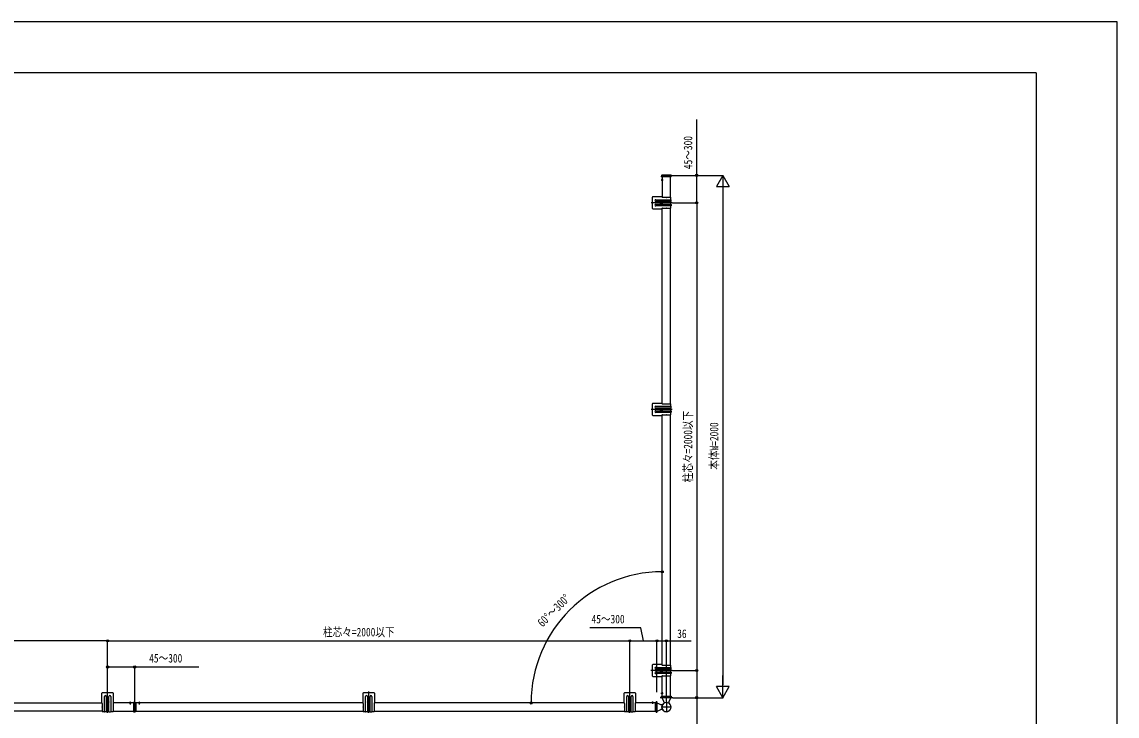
# Model space of a CAD drawing. Units: millimetres, scale not verified. Extents: x -4205 to 4205, y -2970 to 2970.
# Drawn here: x 11 to 4205, y 312 to 2970 of the extents above; entities that cross this region are included whole.
import ezdxf
from ezdxf.enums import TextEntityAlignment as Align

# ---------------------------------------------------------------- set-up
doc = ezdxf.new("R2010")
doc.units = ezdxf.units.MM
doc.header["$LTSCALE"] = 16
for name, color, linetype in [('0-4_YKK_A1', 4, 'Continuous'), ('0-5_YKK_D', 6, 'Continuous'), ('0-6_YKK_ZWAK', 7, 'Continuous')]:
    doc.layers.add(name, color=color, linetype=linetype)
doc.styles.add('ＭＳ ゴシック', font='')
doc.styles.get('ＭＳ ゴシック').set_extended_font_data('MS Gothic')

msp = doc.modelspace()

# ---------------------------------------------------------------- linework, layer by layer
at = {"layer": '0-4_YKK_A1'}
for p, q in [((2459.46, 2364.79), (2466.03, 2364.79)), ((2498.07, 2382.29), (2459.74, 2382.29)), ((2460.57, 2376.61), (2460.98, 2383.35)), ((2461.55, 2376.29), (2460.87, 2376.29)), ((2460.99, 2366.84), (2462.81, 2365.93)), ((2460.99, 2362.74), (2462.81, 2363.64)), ((2496.05, 2376.29), (2461.55, 2376.29)), ((2461.98, 2384.29), (2495.62, 2384.29)), ((2463.42, 2364.79), (2462.81, 2365.93)), ((2463.42, 2364.79), (2462.81, 2363.64)), ((2462.96, 2376.29), (2462.96, 2298.29)), ((2462.96, 2361.19), (2462.96, 2368.38)), ((2494.96, 2298.29), (2494.96, 2376.29)), ((2496.73, 2376.29), (2496.05, 2376.29)), ((2497.03, 2376.61), (2496.62, 2383.35)), ((2501.16, 2277.29), (2420.26, 2277.29)), ((2424.96, 2297.79), (2424.96, 2256.79)), ((2460.96, 2300.29), (2427.46, 2300.29)), ((2438.76, 2289.29), (2496.46, 2289.29)), ((2496.46, 2282.29), (2438.76, 2282.29)), ((2438.76, 2272.29), (2496.46, 2272.29)), ((2496.46, 2265.29), (2438.76, 2265.29)), ((2459.34, 2276.04), (2459.34, 2275.21)), ((2459.76, 2283.54), (2459.76, 2271.04)), ((2459.76, 2281.54), (2459.76, 2273.04)), ((2460.17, 2278.53), (2460.17, 2279.36)), ((2460.96, 2300.29), (2462.96, 2298.29)), ((2462.96, 2298.29), (2463.24, 2298.29)), ((2464.67, 2298.29), (2478.24, 2298.29)), ((2479.67, 2298.29), (2496.46, 2298.29)), ((2496.46, 2289.29), (2496.46, 2298.29)), ((2496.46, 2272.29), (2496.46, 2282.29)), ((2496.46, 2256.29), (2496.46, 2265.29)), ((2497.46, 2283.29), (2497.46, 2288.29)), ((2497.46, 2271.29), (2497.46, 2266.29)), ((2427.46, 2254.29), (2460.96, 2254.29)), ((2462.96, 2256.29), (2460.96, 2254.29)), ((2462.96, 1507.29), (2462.96, 2256.29)), ((2462.96, 2256.29), (2463.24, 2256.29)), ((2464.67, 2256.29), (2478.24, 2256.29)), ((2479.67, 2256.29), (2496.46, 2256.29)), ((2494.96, 1507.29), (2494.96, 2256.29)), ((2501.16, 1486.29), (2420.26, 1486.29)), ((2424.96, 1506.79), (2424.96, 1465.79)), ((2460.96, 1509.29), (2427.46, 1509.29)), ((2438.76, 1498.29), (2496.46, 1498.29)), ((2496.46, 1491.29), (2438.76, 1491.29)), ((2438.76, 1481.29), (2496.46, 1481.29)), ((2496.46, 1474.29), (2438.76, 1474.29)), ((2459.34, 1487.53), (2459.34, 1488.36)), ((2459.76, 1480.04), (2459.76, 1492.54)), ((2459.76, 1490.54), (2459.76, 1482.04)), ((2460.17, 1485.04), (2460.17, 1484.21)), ((2460.96, 1509.29), (2462.96, 1507.29)), ((2462.96, 1507.29), (2463.24, 1507.29)), ((2464.67, 1507.29), (2478.24, 1507.29)), ((2479.67, 1507.29), (2496.46, 1507.29)), ((2496.46, 1498.29), (2496.46, 1507.29)), ((2496.46, 1481.29), (2496.46, 1491.29)), ((2496.46, 1465.29), (2496.46, 1474.29)), ((2497.46, 1492.29), (2497.46, 1497.29)), ((2497.46, 1480.29), (2497.46, 1475.29)), ((2427.46, 1463.29), (2460.96, 1463.29)), ((2462.96, 1465.29), (2460.96, 1463.29)), ((2462.96, 507.29), (2462.96, 1465.29)), ((2462.96, 1465.29), (2463.24, 1465.29)), ((2464.67, 1465.29), (2478.24, 1465.29)), ((2479.67, 1465.29), (2496.46, 1465.29)), ((2494.96, 507.29), (2494.96, 1465.29)), ((2424.96, 506.79), (2424.96, 465.79)), ((2460.96, 509.29), (2427.46, 509.29)), ((2460.96, 509.29), (2462.96, 507.29)), ((2462.96, 507.29), (2463.24, 507.29)), ((2464.67, 507.29), (2478.24, 507.29)), ((2479.67, 507.29), (2496.46, 507.29)), ((2496.46, 498.29), (2496.46, 507.29)), ((2500.48, 486.29), (2419.31, 486.29)), ((2501.16, 486.29), (2420.26, 486.29)), ((2427.46, 463.29), (2460.96, 463.29)), ((2438.76, 498.29), (2496.46, 498.29)), ((2496.46, 491.29), (2438.76, 491.29)), ((2438.76, 481.29), (2496.46, 481.29)), ((2496.46, 474.29), (2438.76, 474.29)), ((2459.34, 487.53), (2459.34, 488.36)), ((2459.76, 480.04), (2459.76, 492.54)), ((2459.76, 490.54), (2459.76, 482.04)), ((2460.17, 485.04), (2460.17, 484.21)), ((2462.96, 465.29), (2460.96, 463.29)), ((2462.96, 388.29), (2462.96, 465.29)), ((2462.96, 465.29), (2463.24, 465.29)), ((2464.67, 465.29), (2478.24, 465.29)), ((2479.67, 465.29), (2496.46, 465.29)), ((2494.96, 388.29), (2494.96, 465.29)), ((2496.46, 481.29), (2496.46, 491.29)), ((2496.46, 465.29), (2496.46, 474.29)), ((2497.46, 492.29), (2497.46, 497.29)), ((2497.46, 480.29), (2497.46, 475.29)), ((315.96, 397.79), (315.96, 364.29)), ((359.46, 400.29), (318.46, 400.29)), ((326.96, 328.79), (326.96, 386.49)), ((333.96, 386.49), (333.96, 328.79)), ((338.96, 324.77), (338.96, 405.93)), ((338.96, 324.09), (338.96, 404.99)), ((343.96, 328.79), (343.96, 386.49)), ((350.96, 386.49), (350.96, 328.79)), ((361.96, 364.29), (361.96, 397.79)), ((1315.96, 397.79), (1315.96, 364.29)), ((1359.46, 400.29), (1318.46, 400.29)), ((1326.96, 328.79), (1326.96, 386.49)), ((1333.96, 386.49), (1333.96, 328.79)), ((1338.96, 324.77), (1338.96, 405.93)), ((1338.96, 324.09), (1338.96, 404.99)), ((1343.96, 328.79), (1343.96, 386.49)), ((1350.96, 386.49), (1350.96, 328.79)), ((1361.96, 364.29), (1361.96, 397.79)), ((2315.96, 397.79), (2315.96, 364.29)), ((2359.46, 400.29), (2318.46, 400.29)), ((2326.96, 328.79), (2326.96, 386.49)), ((2333.96, 386.49), (2333.96, 328.79)), ((2338.96, 324.77), (2338.96, 405.93)), ((2338.96, 324.09), (2338.96, 404.99)), ((2343.96, 328.79), (2343.96, 386.49)), ((2350.96, 386.49), (2350.96, 328.79)), ((2361.96, 364.29), (2361.96, 397.79)), ((2503.12, 382.29), (2454.79, 382.29)), ((2457.96, 399.29), (2466.71, 399.29)), ((2459.46, 399.29), (2466.03, 399.29)), ((2460.71, 382.59), (2460.76, 387.99)), ((2460.71, 382.75), (2460.71, 382.29)), ((2461.01, 382.29), (2460.71, 382.29)), ((2460.99, 401.34), (2462.81, 400.43)), ((2460.99, 401.34), (2462.81, 400.43)), ((2460.99, 397.24), (2462.81, 398.14)), ((2460.99, 397.24), (2462.81, 398.14)), ((2461.71, 382.29), (2461.01, 382.29)), ((2461.06, 388.29), (2461.76, 388.29)), ((2496.21, 382.29), (2461.71, 382.29)), ((2461.76, 388.29), (2496.16, 388.29)), ((2469.27, 367.07), (2462.17, 382.29)), ((2463.42, 399.29), (2462.81, 400.43)), ((2463.42, 399.29), (2462.81, 400.43)), ((2463.42, 399.29), (2462.81, 398.14)), ((2463.42, 399.29), (2462.81, 398.14)), ((2462.96, 402.88), (2462.96, 395.69)), ((2462.96, 402.88), (2462.96, 395.69)), ((2495.74, 382.29), (2488.65, 367.07)), ((2496.16, 388.29), (2496.86, 388.29)), ((2496.91, 382.29), (2496.21, 382.29)), ((2496.91, 382.29), (2497.21, 382.29)), ((2497.16, 387.99), (2497.21, 382.59)), ((2497.2, 382.75), (2497.21, 382.29)), ((-640.04, 362.29), (317.96, 362.29)), ((317.96, 362.29), (315.96, 364.29)), ((317.96, 362.29), (317.96, 362)), ((317.96, 360.57), (317.96, 347)), ((317.96, 345.57), (317.96, 328.79)), ((332.71, 365.49), (345.21, 365.49)), ((343.21, 365.49), (334.71, 365.49)), ((337.72, 365.07), (336.89, 365.07)), ((340.21, 365.9), (341.04, 365.9)), ((361.96, 364.29), (359.96, 362.29)), ((438.46, 362.29), (359.96, 362.29)), ((359.96, 362.29), (359.96, 362)), ((359.96, 360.57), (359.96, 347)), ((359.96, 345.57), (359.96, 328.79)), ((421.86, 362.29), (429.05, 362.29)), ((423.41, 364.25), (424.31, 362.44)), ((425.46, 361.83), (424.31, 362.44)), ((425.46, 365.79), (425.46, 356.63)), ((425.46, 361.83), (426.6, 362.44)), ((427.51, 364.25), (426.6, 362.44)), ((438.46, 364.23), (438.46, 363.43)), ((442.96, 364.7), (438.65, 364.43)), ((442.96, 363.7), (442.96, 329.19)), ((1317.96, 362.29), (447.46, 362.29)), ((456.86, 362.29), (464.05, 362.29)), ((458.41, 364.25), (459.31, 362.44)), ((460.46, 361.83), (459.31, 362.44)), ((460.46, 365.79), (460.46, 356.63)), ((460.46, 361.83), (461.6, 362.44)), ((462.51, 364.25), (461.6, 362.44)), ((1317.96, 362.29), (1315.96, 364.29)), ((1317.96, 362.29), (1317.96, 362)), ((1317.96, 360.57), (1317.96, 347)), ((1317.96, 345.57), (1317.96, 328.79)), ((1332.71, 365.49), (1345.21, 365.49)), ((1343.21, 365.49), (1334.71, 365.49)), ((1337.72, 365.07), (1336.89, 365.07)), ((1340.21, 365.9), (1341.04, 365.9)), ((1361.96, 364.29), (1359.96, 362.29)), ((2317.96, 362.29), (1359.96, 362.29)), ((1359.96, 362.29), (1359.96, 362)), ((1359.96, 360.57), (1359.96, 347)), ((1359.96, 345.57), (1359.96, 328.79)), ((2317.96, 362.29), (2315.96, 364.29)), ((2317.96, 362.29), (2317.96, 362)), ((2317.96, 360.57), (2317.96, 347)), ((2317.96, 345.57), (2317.96, 328.79)), ((2332.71, 365.49), (2345.21, 365.49)), ((2343.21, 365.49), (2334.71, 365.49)), ((2337.71, 365.07), (2336.88, 365.07)), ((2340.2, 365.9), (2341.03, 365.9)), ((2361.96, 364.29), (2359.96, 362.29)), ((2436.96, 362.29), (2359.96, 362.29)), ((2359.96, 362.29), (2359.96, 362)), ((2359.96, 360.57), (2359.96, 347)), ((2359.96, 345.57), (2359.96, 328.79)), ((2429.55, 362.29), (2422.36, 362.29)), ((2423.91, 364.25), (2424.81, 362.44)), ((2425.96, 361.83), (2424.81, 362.44)), ((2425.96, 367.29), (2425.96, 358.54)), ((2425.96, 361.83), (2427.1, 362.44)), ((2428.01, 364.25), (2427.1, 362.44)), ((2436.96, 363.49), (2436.96, 364.19)), ((2436.96, 329.09), (2436.96, 363.49)), ((2437.26, 364.49), (2442.66, 364.53)), ((2442.96, 323.72), (2442.96, 369.47)), ((2442.96, 364.23), (2442.96, 363.53)), ((2442.96, 363.53), (2442.96, 329.04)), ((2442.96, 363.07), (2462.37, 354.02)), ((2462.37, 338.55), (2442.96, 329.5)), ((2498.66, 346.29), (2459.26, 346.29)), ((2467.66, 359.91), (2468.72, 361.05)), ((2478.96, 365.99), (2478.96, 326.59)), ((2489.2, 361.05), (2490.26, 359.91)), ((2492.58, 357.59), (2492.37, 357.41)), ((2492.75, 357.38), (2492.58, 357.59)), ((317.96, 330.29), (-640.04, 330.29)), ((317.96, 328.79), (326.96, 328.79)), ((332.96, 327.79), (327.96, 327.79)), ((333.96, 328.79), (343.96, 328.79)), ((344.96, 327.79), (349.96, 327.79)), ((350.96, 328.79), (359.96, 328.79)), ((359.96, 330.29), (438.46, 330.29)), ((438.65, 328.46), (442.96, 328.2)), ((442.96, 328.2), (442.96, 329.19)), ((447.27, 328.46), (442.96, 328.2)), ((447.46, 330.29), (1317.96, 330.29)), ((447.46, 329.46), (447.46, 328.66)), ((1317.96, 328.79), (1326.96, 328.79)), ((1332.96, 327.79), (1327.96, 327.79)), ((1333.96, 328.79), (1343.96, 328.79)), ((1344.96, 327.79), (1349.96, 327.79)), ((1350.96, 328.79), (1359.96, 328.79)), ((1359.96, 330.29), (2317.96, 330.29)), ((2317.96, 328.79), (2326.96, 328.79)), ((2332.96, 327.79), (2327.96, 327.79)), ((2333.96, 328.79), (2343.96, 328.79)), ((2344.96, 327.79), (2349.96, 327.79)), ((2350.96, 328.79), (2359.96, 328.79)), ((2359.96, 330.29), (2436.96, 330.29)), ((2436.96, 328.39), (2436.96, 329.09)), ((2442.66, 328.04), (2437.26, 328.09)), ((2442.96, 329.04), (2442.96, 328.34)), ((2492.58, 334.99), (2492.37, 335.16)), ((2492.58, 334.99), (2492.78, 335.23))]:
    msp.add_line(p, q, dxfattribs=at)
for points in [[(2458.51, 2277.7), (2457.68, 2277.7), (2457.68, 2276.87), (2458.51, 2276.87)], [(2460.17, 2279.36), (2459.34, 2279.36), (2459.34, 2278.53)], [(2459.34, 2275.21), (2460.17, 2275.21), (2460.17, 2276.04)], [(2461, 2276.87), (2461.83, 2276.87), (2461.83, 2277.7), (2461, 2277.7)], [(2458.51, 1485.87), (2457.68, 1485.87), (2457.68, 1486.7), (2458.51, 1486.7)], [(2459.34, 1488.36), (2460.17, 1488.36), (2460.17, 1487.53)], [(2460.17, 1484.21), (2459.34, 1484.21), (2459.34, 1485.04)], [(2461, 1486.7), (2461.83, 1486.7), (2461.83, 1485.87), (2461, 1485.87)], [(2458.51, 485.87), (2457.68, 485.87), (2457.68, 486.7), (2458.51, 486.7)], [(2459.34, 488.36), (2460.17, 488.36), (2460.17, 487.53)], [(2460.17, 484.21), (2459.34, 484.21), (2459.34, 485.04)], [(2461, 486.7), (2461.83, 486.7), (2461.83, 485.87), (2461, 485.87)], [(336.89, 365.07), (336.89, 365.9), (337.72, 365.9)], [(338.55, 366.73), (338.55, 367.56), (339.38, 367.56), (339.38, 366.73)], [(339.38, 364.24), (339.38, 363.41), (338.55, 363.41), (338.55, 364.24)], [(341.04, 365.9), (341.04, 365.07), (340.21, 365.07)], [(438.46, 363.43), (438.46, 329.46), (438.46, 328.66)], [(442.96, 363.7), (442.96, 364.7), (447.27, 364.43)], [(447.46, 364.23), (447.46, 363.43), (447.46, 329.46)], [(1336.89, 365.07), (1336.89, 365.9), (1337.72, 365.9)], [(1338.55, 366.73), (1338.55, 367.56), (1339.38, 367.56), (1339.38, 366.73)], [(1339.38, 364.24), (1339.38, 363.41), (1338.55, 363.41), (1338.55, 364.24)], [(1341.04, 365.9), (1341.04, 365.07), (1340.21, 365.07)], [(2336.88, 365.07), (2336.88, 365.9), (2337.71, 365.9)], [(2338.54, 366.73), (2338.54, 367.56), (2339.37, 367.56), (2339.37, 366.73)], [(2339.37, 364.24), (2339.37, 363.41), (2338.54, 363.41), (2338.54, 364.24)], [(2341.03, 365.9), (2341.03, 365.07), (2340.2, 365.07)], [(2493.57, 356.3), (2493.54, 356.32), (2492.37, 357.41)], [(2492.37, 335.16), (2493.54, 336.26), (2493.57, 336.28)], [(2493.58, 356.26), (2493.57, 356.27), (2493.57, 356.28), (2493.57, 356.29), (2493.57, 356.3), (2493.57, 356.3), (2493.57, 356.3)], [(2493.57, 336.28), (2493.57, 336.28), (2493.57, 336.28), (2493.57, 336.29), (2493.58, 336.32)]]:
    msp.add_lwpolyline(points, dxfattribs=at)
for centre in [(2459.76, 2277.29), (2459.76, 1486.29), (2459.76, 486.29), (338.96, 365.49), (1338.96, 365.49), (2338.96, 365.49)]:
    msp.add_circle(centre, 4.25, dxfattribs=at)
for centre, radius, start, end in [((2464.66, 2364.79), 4.2, 117.28096, 242.71904), ((2460.87, 2376.59), 0.3, 176.5, 270), ((2461.98, 2383.29), 1, 90, 176.5), ((2462.8, 2368.38), 0.154, 0, 117.28096), ((2462.8, 2361.19), 0.154, 242.71904, 0), ((2495.62, 2383.29), 1, 3.5, 90), ((2496.73, 2376.59), 0.3, 270, 3.5), ((2427.46, 2297.79), 2.5, 90, 180), ((2438.76, 2285.79), 3.5, 90, 270), ((2438.76, 2268.79), 3.5, 90, 270), ((2458.51, 2278.53), 0.83, 270, 0), ((2458.51, 2276.04), 0.83, 0, 90), ((2461, 2278.53), 0.83, 180, 270), ((2461, 2276.04), 0.83, 90, 180), ((2463.96, 2298.99), 1, 224.427, 315.573), ((2478.96, 2298.99), 1, 224.427, 315.573), ((2496.46, 2288.29), 1, 0, 90), ((2496.46, 2283.29), 1, 270, 0), ((2496.46, 2271.29), 1, 0, 90), ((2496.46, 2266.29), 1, 270, 0), ((2427.46, 2256.79), 2.5, 180, 270), ((2463.96, 2255.59), 1, 44.427, 135.573), ((2478.96, 2255.59), 1, 44.427, 135.573), ((2427.46, 1506.79), 2.5, 90, 180), ((2438.76, 1494.79), 3.5, 90, 270), ((2438.76, 1477.79), 3.5, 90, 270), ((2458.51, 1487.53), 0.83, 270, 0), ((2458.51, 1485.04), 0.83, 0, 90), ((2461, 1487.53), 0.83, 180, 270), ((2461, 1485.04), 0.83, 90, 180), ((2463.96, 1507.99), 1, 224.427, 315.573), ((2478.96, 1507.99), 1, 224.427, 315.573), ((2496.46, 1497.29), 1, 0, 90), ((2496.46, 1492.29), 1, 270, 0), ((2496.46, 1480.29), 1, 0, 90), ((2496.46, 1475.29), 1, 270, 0), ((2427.46, 1465.79), 2.5, 180, 270), ((2463.96, 1464.59), 1, 44.427, 135.573), ((2478.96, 1464.59), 1, 44.427, 135.573), ((2427.46, 506.79), 2.5, 90, 180), ((2463.96, 507.99), 1, 224.427, 315.573), ((2478.96, 507.99), 1, 224.427, 315.573), ((2427.46, 465.79), 2.5, 180, 270), ((2438.76, 494.79), 3.5, 90, 270), ((2438.76, 477.79), 3.5, 90, 270), ((2458.51, 487.53), 0.83, 270, 0), ((2458.51, 485.04), 0.83, 0, 90), ((2461, 487.53), 0.83, 180, 270), ((2461, 485.04), 0.83, 90, 180), ((2463.96, 464.59), 1, 44.427, 135.573), ((2478.96, 464.59), 1, 44.427, 135.573), ((2496.46, 497.29), 1, 0, 90), ((2496.46, 492.29), 1, 270, 0), ((2496.46, 480.29), 1, 0, 90), ((2496.46, 475.29), 1, 270, 0), ((318.46, 397.79), 2.5, 90, 180), ((330.46, 386.49), 3.5, 0, 180), ((347.46, 386.49), 3.5, 0, 180), ((359.46, 397.79), 2.5, 0, 90), ((1318.46, 397.79), 2.5, 90, 180), ((1330.46, 386.49), 3.5, 0, 180), ((1347.46, 386.49), 3.5, 0, 180), ((1359.46, 397.79), 2.5, 0, 90), ((2318.46, 397.79), 2.5, 90, 180), ((2330.46, 386.49), 3.5, 0, 180), ((2347.46, 386.49), 3.5, 0, 180), ((2359.46, 397.79), 2.5, 0, 90), ((2464.66, 399.29), 4.2, 117.28096, 242.71904), ((2464.66, 399.29), 4.2, 117.28096, 242.71904), ((2461.01, 382.59), 0.3, 179.5, 270), ((2461.06, 387.99), 0.3, 90, 179.5), ((2462.8, 402.88), 0.154, 0, 117.28096), ((2462.8, 402.88), 0.154, 0, 117.28096), ((2462.8, 395.69), 0.154, 242.71904, 0), ((2462.8, 395.69), 0.154, 242.71904, 0), ((2496.86, 387.99), 0.3, 0.5, 90), ((2496.91, 382.59), 0.3, 270, 0.5), ((317.26, 361.29), 1, 314.427, 45.573), ((317.26, 346.29), 1, 314.427, 45.573), ((337.72, 366.73), 0.83, 270, 0), ((337.72, 364.24), 0.83, 0, 90), ((340.21, 366.73), 0.83, 180, 270), ((340.21, 364.24), 0.83, 90, 180), ((360.66, 361.29), 1, 134.427, 225.573), ((360.66, 346.29), 1, 134.427, 225.573), ((421.86, 362.44), 0.154, 152.71904, 270), ((425.46, 360.59), 4.2, 27.28096, 152.71904), ((429.05, 362.44), 0.154, 270, 27.28096), ((438.66, 364.23), 0.2, 93.5, 180), ((447.26, 364.23), 0.2, 0, 86.5), ((456.86, 362.44), 0.154, 152.71904, 270), ((460.46, 360.59), 4.2, 27.28096, 152.71904), ((464.05, 362.44), 0.154, 270, 27.28096), ((1317.26, 361.29), 1, 314.427, 45.573), ((1317.26, 346.29), 1, 314.427, 45.573), ((1337.72, 366.73), 0.83, 270, 0), ((1337.72, 364.24), 0.83, 0, 90), ((1340.21, 366.73), 0.83, 180, 270), ((1340.21, 364.24), 0.83, 90, 180), ((1360.66, 361.29), 1, 134.427, 225.573), ((1360.66, 346.29), 1, 134.427, 225.573), ((2317.26, 361.29), 1, 314.427, 45.573), ((2317.26, 346.29), 1, 314.427, 45.573), ((2337.71, 366.73), 0.83, 270, 0), ((2337.71, 364.24), 0.83, 0, 90), ((2340.2, 366.73), 0.83, 180, 270), ((2340.2, 364.24), 0.83, 90, 180), ((2360.66, 361.29), 1, 134.427, 225.573), ((2360.66, 346.29), 1, 134.427, 225.573), ((2422.36, 362.44), 0.154, 152.71904, 270), ((2425.96, 360.59), 4.2, 27.28096, 152.71904), ((2429.55, 362.44), 0.154, 270, 27.28096), ((2437.26, 364.19), 0.3, 90.5, 180), ((2442.66, 364.23), 0.3, 0, 90.5), ((2460.71, 361.42), 6, 245, 320.33515), ((2460.71, 331.16), 6, 39.66485, 115), ((2478.96, 346.29), 18, 155.93932, 204.06068), ((2478.96, 346.29), 17.7, 129.66485, 50.33515), ((2478.96, 346.29), 17.43, 39.66485, 320.33515), ((2462.25, 353.75), 0.3, 335.93932, 65), ((2462.25, 338.83), 0.3, 295, 24.06068), ((2463.83, 364.53), 6, 324.57174, 25), ((2494.09, 364.53), 6, 155, 215.42826), ((2490.99, 358.24), 3.23, 323.10536, 327.9839), ((2490.99, 334.34), 3.23, 32.0161, 36.89464), ((2478.96, 346.29), 17.7, 325.71084, 34.28916), ((327.96, 328.79), 1, 180, 270), ((332.96, 328.79), 1, 270, 0), ((344.96, 328.79), 1, 180, 270), ((349.96, 328.79), 1, 270, 0), ((438.66, 328.66), 0.2, 180, 266.5), ((447.26, 328.66), 0.2, 273.5, 0), ((1327.96, 328.79), 1, 180, 270), ((1332.96, 328.79), 1, 270, 0), ((1344.96, 328.79), 1, 180, 270), ((1349.96, 328.79), 1, 270, 0), ((2327.96, 328.79), 1, 180, 270), ((2332.96, 328.79), 1, 270, 0), ((2344.96, 328.79), 1, 180, 270), ((2349.96, 328.79), 1, 270, 0), ((2437.26, 328.39), 0.3, 180, 269.5), ((2442.66, 328.34), 0.3, 269.5, 0)]:
    msp.add_arc(centre, radius, start, end, dxfattribs=at)
at = {"layer": '0-5_YKK_D'}
for p, q in [((2499.07, 2382.29), (2595.96, 2382.29)), ((2499.07, 2382.29), (2695.96, 2382.29)), ((2694.96, 2382.29), (2670.46, 2339.85)), ((2694.96, 2382.29), (2719.46, 2339.85)), ((2694.96, 2382.29), (2694.96, 2297.42)), ((2670.46, 2339.85), (2719.46, 2339.85)), ((2694.96, 2333.29), (2694.96, 431.29)), ((2502.16, 2277.29), (2595.96, 2277.29)), ((2502.16, 2277.29), (2595.96, 2277.29)), ((2594.96, 2277.29), (2594.96, 486.29)), ((338.96, 599.99), (-1452.04, 599.99)), ((338.96, 406.93), (338.96, 600.99)), ((338.96, 406.93), (338.96, 600.99)), ((338.96, 599.99), (2338.96, 599.99)), ((2338.96, 403), (2338.96, 600.99)), ((2338.96, 403), (2338.96, 600.99)), ((2338.96, 599.99), (2442.96, 599.99)), ((2442.96, 403), (2442.96, 600.99)), ((2442.96, 403), (2442.96, 600.99)), ((2478.96, 366.99), (2478.96, 600.99)), ((338.96, 406.93), (338.96, 500.99)), ((442.96, 363.89), (442.96, 500.99)), ((2502.16, 486.29), (2595.96, 486.29)), ((2502.16, 486.29), (2595.96, 486.29)), ((2694.96, 382.29), (2694.96, 467.16)), ((2694.96, 382.29), (2670.46, 424.72)), ((2719.46, 424.72), (2670.46, 424.72)), ((2694.96, 382.29), (2719.46, 424.72)), ((2504.12, 382.29), (2595.96, 382.29)), ((2504.12, 382.29), (2695.96, 382.29))]:
    msp.add_line(p, q, dxfattribs=at)
for points in [[(2594.96, 2277.29), (2594.96, 2382.29), (2594.96, 2595.69)], [(2390.96, 599.99), (2381.7, 649.99), (2185.3, 649.99)], [(2442.96, 599.99), (2478.96, 599.99), (2574.26, 599.99)], [(338.96, 499.99), (442.96, 499.99), (687.74, 499.99)], [(2594.96, 486.29), (2594.96, 382.29), (2594.96, 168.89)]]:
    msp.add_lwpolyline(points, dxfattribs=at)
for centre in [(2594.96, 2382.29), (2594.96, 2277.29), (2594.96, 2277.29), (2462.96, 864.23), (338.96, 599.99), (338.96, 599.99), (2338.96, 599.99), (2338.96, 599.99), (2442.96, 599.99), (2442.96, 599.99), (2478.96, 599.99), (338.96, 499.99), (442.96, 499.99), (2594.96, 486.29), (2594.96, 486.29), (2594.96, 382.29), (1961.02, 362.29)]:
    msp.add_circle(centre, 4.25, dxfattribs=at)
msp.add_arc((2462.96, 362.29), 501.94, 90, 180, dxfattribs=at)
at = {"layer": '0-6_YKK_ZWAK'}
for q in [(-3904.98, 2775), (3895.02, -2525)]:
    msp.add_line((3895.02, 2775), q, dxfattribs=at)
msp.add_lwpolyline([(-4205, -2970), (4205, -2970), (4205, 2970), (-4205, 2970)], close=True, dxfattribs=at)

# ---------------------------------------------------------------- texts
at = {"layer": '0-5_YKK_D', "style": 'ＭＳ ゴシック', "width": 0.8}
for s, rotation, p in [('45～300', 90, (2587.96, 2406.29)), ('柱芯々=2000以下', 90, (2587.96, 1206.59)), ('本体W=2000', 90, (2687.96, 1255.09)), ('60°～300°', 45, (2011.87, 643.67))]:
    msp.add_text(s, height=32.99, rotation=rotation, dxfattribs=at).set_placement(p, align=Align.BOTTOM_LEFT)
for s, p in [('45～300', (2192.3, 656.99)), ('柱芯々=2000以下', (1163.76, 606.99)), ('36', (2520.46, 600.99)), ('45～300', (498.34, 506.99))]:
    msp.add_text(s, height=32.99, dxfattribs=at).set_placement(p, align=Align.BOTTOM_LEFT)

doc.saveas('drawing.dxf')
